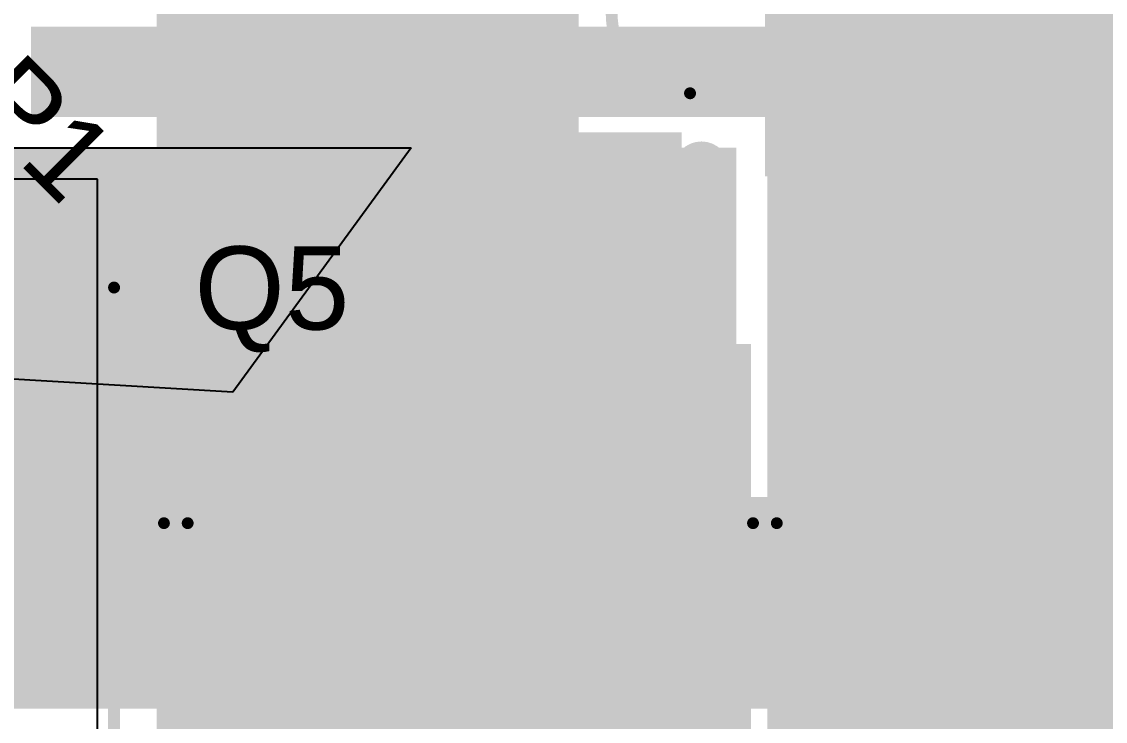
# Model space of a CAD drawing. Header units: millimetres. Extents: x -35.7 to 35.7, y -3.2 to 68.2.
# Drawn here: x -0.53 to 11.06, y 42.48 to 49.96 of the extents above; entities that cross this region are included whole.
import ezdxf

# ---------------------------------------------------------------- set-up
doc = ezdxf.new("R2010")
doc.units = ezdxf.units.MM
for name, color, linetype in [('BottomLayer', 5, 'Continuous'), ('BottomPaste', 16, 'Continuous'), ('BottomSolder', 6, 'Continuous'), ('MultiLayer', 9, 'Continuous'), ('PadHoleLayer', 156, 'Continuous'), ('TopLayer', 1, 'Continuous'), ('TopOverlay', 2, 'Continuous'), ('TopPaste', 8, 'Continuous'), ('TopSolder', 216, 'Continuous'), ('ViaHoleLayer', 16, 'Continuous')]:
    doc.layers.add(name, color=color, linetype=linetype)
doc.styles.add('Arial', font='', dxfattribs={"height": 0.2})
doc.styles.get('Arial').set_extended_font_data('Arial')

# ---------------------------------------------------------------- blocks, each defined once
blk = doc.blocks.new('DPAK_1')
at = {"layer": 'TopLayer'}
for points in [[(-2.9, 0.49), (-2.9, 6.69), (2.9, 6.69), (2.9, 0.49)], [(-3.085, -5.09), (-3.085, -2.09), (-1.485, -2.09), (-1.485, -5.09)], [(1.485, -5.09), (1.485, -2.09), (3.085, -2.09), (3.085, -5.09)]]:
    blk.add_hatch(color=1, dxfattribs=at).paths.add_polyline_path(points)
at = {"layer": 'TopPaste'}
for points in [[(-2.9, 0.49), (-2.9, 6.69), (2.9, 6.69), (2.9, 0.49)], [(-3.085, -5.09), (-3.085, -2.09), (-1.485, -2.09), (-1.485, -5.09)], [(1.485, -5.09), (1.485, -2.09), (3.085, -2.09), (3.085, -5.09)]]:
    blk.add_hatch(color=8, dxfattribs=at).paths.add_polyline_path(points)
at = {"layer": 'TopSolder'}
for points in [[(-3.002, 0.388), (-3.002, 6.792), (3.002, 6.792), (3.002, 0.388)], [(-3.187, -5.192), (-3.187, -1.988), (-1.383, -1.988), (-1.383, -5.192)], [(1.383, -5.192), (1.383, -1.988), (3.187, -1.988), (3.187, -5.192)]]:
    blk.add_hatch(color=216, dxfattribs=at).paths.add_polyline_path(points)
at = {"layer": 'TopOverlay', "const_width": 0.127}
for points in [[(-3.277, 4.877), (-3.023, 4.877)], [(-3.277, -1.194), (-3.277, 4.877)], [(3.023, 4.877), (3.277, 4.877)], [(3.277, -1.194), (3.277, 4.877)], [(-3.277, -1.194), (3.277, -1.194)]]:
    blk.add_lwpolyline(points, dxfattribs=at)
at = {"layer": 'TopOverlay'}
for points, const_width in [([(-3.308, 4.877, 1), (-3.245, 4.877, 1)], 0.0635), ([(-3.308, 4.877, 1), (-3.245, 4.877, 1)], 0.0635), ([(-3.054, 4.877, 1), (-2.991, 4.877, 1)], 0.0635), ([(2.991, 4.877, 1), (3.054, 4.877, 1)], 0.0635), ([(3.245, 4.877, 1), (3.308, 4.877, 1)], 0.0635), ([(3.245, 4.877, 1), (3.308, 4.877, 1)], 0.0635), ([(-3.308, -1.194, 1), (-3.245, -1.194, 1)], 0.0635), ([(-3.308, -1.194, 1), (-3.245, -1.194, 1)], 0.0635), ([(3.245, -1.194, 1), (3.308, -1.194, 1)], 0.0635), ([(3.245, -1.194, 1), (3.308, -1.194, 1)], 0.0635), ([(-3.302, -4.623, 1), (-3.607, -4.623, 1)], 0.127), ([(-3.639, -4.623, 1), (-3.575, -4.623, 1)], 0.0635), ([(-3.334, -4.623, 1), (-3.27, -4.623, 1)], 0.0635)]:
    blk.add_lwpolyline(points, format="xyb", close=True, dxfattribs=dict(at, const_width=const_width))
blk = doc.blocks.new('CAP__2917_26')
at = {"layer": 'TopLayer'}
for points in [[(-1.395, 1.285), (1.395, 1.285), (1.395, -1.285), (-1.395, -1.285)], [(5.045, 1.285), (7.835, 1.285), (7.835, -1.285), (5.045, -1.285)]]:
    blk.add_hatch(color=1, dxfattribs=at).paths.add_polyline_path(points)
at = {"layer": 'TopPaste'}
for points in [[(-1.395, 1.285), (1.395, 1.285), (1.395, -1.285), (-1.395, -1.285)], [(5.045, 1.285), (7.835, 1.285), (7.835, -1.285), (5.045, -1.285)]]:
    blk.add_hatch(color=8, dxfattribs=at).paths.add_polyline_path(points)
at = {"layer": 'TopSolder'}
for points in [[(-1.497, 1.387), (1.497, 1.387), (1.497, -1.387), (-1.497, -1.387)], [(4.943, 1.387), (7.937, 1.387), (7.937, -1.387), (4.943, -1.387)]]:
    blk.add_hatch(color=216, dxfattribs=at).paths.add_polyline_path(points)
at = {"layer": 'TopOverlay', "const_width": 0.254}
for points in [[(-1.225, 1.6), (-1.225, 2.337)], [(-0.387, 1.575), (-0.387, 2.311)], [(-0.387, 2.311), (7.03, 2.311)], [(7.03, 1.575), (7.03, 2.311)], [(-1.631, 1.956), (-0.793, 1.956)], [(-0.387, -2.311), (-0.387, -1.575)], [(7.03, -2.311), (7.03, -1.575)], [(-0.387, -2.311), (7.03, -2.311)]]:
    blk.add_lwpolyline(points, dxfattribs=at)
at = {"layer": 'TopOverlay', "const_width": 0.127}
for points in [[(-1.289, 2.337, 1), (-1.162, 2.337, 1)], [(-0.45, 2.311, 1), (-0.323, 2.311, 1)], [(-0.45, 2.311, 1), (-0.323, 2.311, 1)], [(6.966, 2.311, 1), (7.093, 2.311, 1)], [(6.966, 2.311, 1), (7.093, 2.311, 1)], [(-1.695, 1.956, 1), (-1.568, 1.956, 1)], [(-0.857, 1.956, 1), (-0.73, 1.956, 1)], [(-1.289, 1.6, 1), (-1.162, 1.6, 1)], [(-0.45, 1.575, 1), (-0.323, 1.575, 1)], [(6.966, 1.575, 1), (7.093, 1.575, 1)], [(-0.45, -1.575, 1), (-0.323, -1.575, 1)], [(6.966, -1.575, 1), (7.093, -1.575, 1)], [(-0.45, -2.311, 1), (-0.323, -2.311, 1)], [(-0.45, -2.311, 1), (-0.323, -2.311, 1)], [(6.966, -2.311, 1), (7.093, -2.311, 1)], [(6.966, -2.311, 1), (7.093, -2.311, 1)]]:
    blk.add_lwpolyline(points, format="xyb", close=True, dxfattribs=at)
blk = doc.blocks.new('AO4882_MS_B_56')
at = {"layer": 'BottomLayer'}
for points in [[(-3.7, 2.205), (-1.5, 2.205), (-1.5, 1.605), (-3.7, 1.605)], [(1.5, 2.205), (3.7, 2.205), (3.7, 1.605), (1.5, 1.605)], [(-3.7, 0.935), (-1.5, 0.935), (-1.5, 0.335), (-3.7, 0.335)], [(1.5, 0.935), (3.7, 0.935), (3.7, 0.335), (1.5, 0.335)], [(-3.7, -0.335), (-1.5, -0.335), (-1.5, -0.935), (-3.7, -0.935)], [(1.5, -0.335), (3.7, -0.335), (3.7, -0.935), (1.5, -0.935)], [(-3.7, -1.605), (-1.5, -1.605), (-1.5, -2.205), (-3.7, -2.205)], [(1.5, -1.605), (3.7, -1.605), (3.7, -2.205), (1.5, -2.205)]]:
    blk.add_hatch(color=5, dxfattribs=at).paths.add_polyline_path(points)
at = {"layer": 'BottomPaste'}
for points in [[(-3.7, 2.205), (-1.5, 2.205), (-1.5, 1.605), (-3.7, 1.605)], [(1.5, 2.205), (3.7, 2.205), (3.7, 1.605), (1.5, 1.605)], [(-3.7, 0.935), (-1.5, 0.935), (-1.5, 0.335), (-3.7, 0.335)], [(1.5, 0.935), (3.7, 0.935), (3.7, 0.335), (1.5, 0.335)], [(-3.7, -0.335), (-1.5, -0.335), (-1.5, -0.935), (-3.7, -0.935)], [(1.5, -0.335), (3.7, -0.335), (3.7, -0.935), (1.5, -0.935)], [(-3.7, -1.605), (-1.5, -1.605), (-1.5, -2.205), (-3.7, -2.205)], [(1.5, -1.605), (3.7, -1.605), (3.7, -2.205), (1.5, -2.205)]]:
    blk.add_hatch(color=16, dxfattribs=at).paths.add_polyline_path(points)
at = {"layer": 'BottomSolder'}
for points in [[(-3.802, 2.307), (-1.398, 2.307), (-1.398, 1.503), (-3.802, 1.503)], [(1.398, 2.307), (3.802, 2.307), (3.802, 1.503), (1.398, 1.503)], [(-3.802, 1.037), (-1.398, 1.037), (-1.398, 0.233), (-3.802, 0.233)], [(1.398, 1.037), (3.802, 1.037), (3.802, 0.233), (1.398, 0.233)], [(-3.802, -0.233), (-1.398, -0.233), (-1.398, -1.037), (-3.802, -1.037)], [(1.398, -0.233), (3.802, -0.233), (3.802, -1.037), (1.398, -1.037)], [(-3.802, -1.503), (-1.398, -1.503), (-1.398, -2.307), (-3.802, -2.307)], [(1.398, -1.503), (3.802, -1.503), (3.802, -2.307), (1.398, -2.307)]]:
    blk.add_hatch(color=6, dxfattribs=at).paths.add_polyline_path(points)
blk = doc.blocks.new('CAP__2917_B_122')
at = {"layer": 'BottomLayer'}
for points in [[(-1.395, 1.285), (1.395, 1.285), (1.395, -1.285), (-1.395, -1.285)], [(5.045, 1.285), (7.835, 1.285), (7.835, -1.285), (5.045, -1.285)]]:
    blk.add_hatch(color=5, dxfattribs=at).paths.add_polyline_path(points)
at = {"layer": 'BottomPaste'}
for points in [[(-1.395, 1.285), (1.395, 1.285), (1.395, -1.285), (-1.395, -1.285)], [(5.045, 1.285), (7.835, 1.285), (7.835, -1.285), (5.045, -1.285)]]:
    blk.add_hatch(color=16, dxfattribs=at).paths.add_polyline_path(points)
at = {"layer": 'BottomSolder'}
for points in [[(-1.497, 1.387), (1.497, 1.387), (1.497, -1.387), (-1.497, -1.387)], [(4.943, 1.387), (7.937, 1.387), (7.937, -1.387), (4.943, -1.387)]]:
    blk.add_hatch(color=6, dxfattribs=at).paths.add_polyline_path(points)
blk = doc.blocks.new('SLF12575T_221M1R3_PF_137')
at = {"layer": 'TopOverlay', "const_width": 0.127}
blk.add_lwpolyline([(5.512, 6.325), (-4.775, 6.325)], dxfattribs=at)
at = {"layer": 'TopOverlay', "const_width": 0.0635}
blk.add_lwpolyline([(5.48, 6.325, 1), (5.544, 6.325, 1)], format="xyb", close=True, dxfattribs=at)
blk.add_lwpolyline([(5.48, 6.325, 1), (5.544, 6.325, 1)], format="xyb", close=True, dxfattribs=at)
at = {"layer": 'TopOverlay', "const_width": 0.127}
blk.add_lwpolyline([(5.512, 6.325, -0.414214), (6.35, 5.461)], format="xyb", dxfattribs=at)
blk = doc.blocks.new('2158_138')
at = {"layer": 'BottomLayer'}
h = blk.add_hatch(color=5, dxfattribs=at)
edge = h.paths.add_edge_path()
edge.add_arc((-3.6, 0), 2.9, 0, 360)
h = blk.add_hatch(color=5, dxfattribs=at)
edge = h.paths.add_edge_path()
edge.add_arc((3.6, 0), 2.9, 0, 360)
at = {"layer": 'BottomSolder'}
h = blk.add_hatch(color=6, dxfattribs=at)
edge = h.paths.add_edge_path()
edge.add_arc((-3.6, 0), 3.002, 0, 360)
h = blk.add_hatch(color=6, dxfattribs=at)
edge = h.paths.add_edge_path()
edge.add_arc((3.6, 0), 3.002, 0, 360)
at = {"layer": 'MultiLayer'}
h = blk.add_hatch(color=9, dxfattribs=at)
edge = h.paths.add_edge_path()
edge.add_arc((-3.6, 0), 2.9, 0, 360)
h = blk.add_hatch(color=9, dxfattribs=at)
edge = h.paths.add_edge_path()
edge.add_arc((3.6, 0), 2.9, 0, 360)
at = {"layer": 'PadHoleLayer'}
h = blk.add_hatch(color=156, dxfattribs=at)
edge = h.paths.add_edge_path()
edge.add_arc((-3.6, 0), 2.3, 0, 360)
h = blk.add_hatch(color=156, dxfattribs=at)
edge = h.paths.add_edge_path()
edge.add_arc((3.6, 0), 2.3, 0, 360)
at = {"layer": 'TopLayer'}
h = blk.add_hatch(color=1, dxfattribs=at)
edge = h.paths.add_edge_path()
edge.add_arc((-3.6, 0), 2.9, 0, 360)
h = blk.add_hatch(color=1, dxfattribs=at)
edge = h.paths.add_edge_path()
edge.add_arc((3.6, 0), 2.9, 0, 360)
at = {"layer": 'TopSolder'}
h = blk.add_hatch(color=216, dxfattribs=at)
edge = h.paths.add_edge_path()
edge.add_arc((-3.6, 0), 3.002, 0, 360)
h = blk.add_hatch(color=216, dxfattribs=at)
edge = h.paths.add_edge_path()
edge.add_arc((3.6, 0), 3.002, 0, 360)
at = {"layer": 'TopOverlay', "const_width": 0.127}
for points in [[(-6.756, 2.769), (-5.334, 4.191)], [(7.899, 4.191), (-5.334, 4.191)], [(7.899, -4.064), (7.899, 4.191)], [(-8.077, 1.448), (-6.756, 2.769)], [(-8.077, -1.321), (-8.077, 1.448)], [(7.188, -0.446), (7.188, 0.596)], [(-6.657, 0.076), (-7.698, 0.076)], [(7.698, 0.076), (6.657, 0.076)], [(-6.756, -2.642), (-8.077, -1.321)], [(-5.334, -4.064), (-6.756, -2.642)], [(7.899, -4.064), (-5.334, -4.064)]]:
    blk.add_lwpolyline(points, dxfattribs=at)
at = {"layer": 'TopOverlay', "const_width": 0.0635}
for points in [[(-5.366, 4.191, 1), (-5.302, 4.191, 1)], [(-5.366, 4.191, 1), (-5.302, 4.191, 1)], [(7.868, 4.191, 1), (7.931, 4.191, 1)], [(7.868, 4.191, 1), (7.931, 4.191, 1)], [(-6.788, 2.769, 1), (-6.725, 2.769, 1)], [(-6.788, 2.769, 1), (-6.725, 2.769, 1)], [(-8.109, 1.448, 1), (-8.045, 1.448, 1)], [(-8.109, 1.448, 1), (-8.045, 1.448, 1)], [(7.156, 0.596, 1), (7.22, 0.596, 1)], [(-7.73, 0.076, 1), (-7.666, 0.076, 1)], [(-6.689, 0.076, 1), (-6.625, 0.076, 1)], [(6.625, 0.076, 1), (6.689, 0.076, 1)], [(7.666, 0.076, 1), (7.73, 0.076, 1)], [(7.156, -0.446, 1), (7.22, -0.446, 1)], [(-8.109, -1.321, 1), (-8.045, -1.321, 1)], [(-8.109, -1.321, 1), (-8.045, -1.321, 1)], [(-6.788, -2.642, 1), (-6.725, -2.642, 1)], [(-6.788, -2.642, 1), (-6.725, -2.642, 1)], [(-5.366, -4.064, 1), (-5.302, -4.064, 1)], [(-5.366, -4.064, 1), (-5.302, -4.064, 1)], [(7.868, -4.064, 1), (7.931, -4.064, 1)], [(7.868, -4.064, 1), (7.931, -4.064, 1)]]:
    blk.add_lwpolyline(points, format="xyb", close=True, dxfattribs=at)

msp = doc.modelspace()

# ---------------------------------------------------------------- hatches: boundary and pattern name
at = {"layer": 'BottomLayer'}
for points in [[(-0.432, 48.946), (11.894, 48.946), (11.894, 49.911), (-0.432, 49.911)], [(7.645, 45.237), (13.36, 45.237), (13.36, 49.708), (7.645, 49.708)], [(-6.202, 45.314), (7.112, 45.314), (7.112, 48.616), (-6.202, 48.616)], [(-1.089, 45.314), (4.521, 45.314), (4.521, 47.904), (-1.089, 47.904)], [(2.134, 42.621), (2.134, 45.517), (-1.334, 45.517), (-1.334, 42.621)], [(2.718, 42.621), (24.613, 42.621), (24.613, 44.882), (2.718, 44.882)]]:
    msp.add_hatch(color=5, dxfattribs=at).paths.add_polyline_path(points)
h = msp.add_hatch(color=5, dxfattribs=at)
edge = h.paths.add_edge_path()
edge.add_arc((0.051, 49.428), 0.3, 0, 360)
h = msp.add_hatch(color=5, dxfattribs=at)
edge = h.paths.add_edge_path()
edge.add_arc((6.02, 48.384), 0.3, 0, 360)
h = msp.add_hatch(color=5, dxfattribs=at)
edge = h.paths.add_edge_path()
edge.add_arc((6.738, 48.384), 0.3, 0, 360)
h = msp.add_hatch(color=5, dxfattribs=at)
edge = h.paths.add_edge_path()
edge.add_arc((6.02, 47.7), 0.3, 0, 360)
h = msp.add_hatch(color=5, dxfattribs=at)
edge = h.paths.add_edge_path()
edge.add_arc((6.738, 47.7), 0.3, 0, 360)
h = msp.add_hatch(color=5, dxfattribs=at)
edge = h.paths.add_edge_path()
edge.add_arc((9.423, 47.701), 0.3, 0, 360)
h = msp.add_hatch(color=5, dxfattribs=at)
edge = h.paths.add_edge_path()
edge.add_arc((10.072, 47.708), 0.3, 0, 360)
h = msp.add_hatch(color=5, dxfattribs=at)
edge = h.paths.add_edge_path()
edge.add_arc((10.739, 47.701), 0.3, 0, 360)
h = msp.add_hatch(color=5, dxfattribs=at)
edge = h.paths.add_edge_path()
edge.add_arc((6.02, 47.017), 0.3, 0, 360)
h = msp.add_hatch(color=5, dxfattribs=at)
edge = h.paths.add_edge_path()
edge.add_arc((6.738, 47.017), 0.3, 0, 360)
h = msp.add_hatch(color=5, dxfattribs=at)
edge = h.paths.add_edge_path()
edge.add_arc((9.423, 46.863), 0.3, 0, 360)
h = msp.add_hatch(color=5, dxfattribs=at)
edge = h.paths.add_edge_path()
edge.add_arc((10.097, 46.87), 0.3, 0, 360)
h = msp.add_hatch(color=5, dxfattribs=at)
edge = h.paths.add_edge_path()
edge.add_arc((10.739, 46.863), 0.3, 0, 360)
h = msp.add_hatch(color=5, dxfattribs=at)
edge = h.paths.add_edge_path()
edge.add_arc((9.423, 46.025), 0.3, 0, 360)
h = msp.add_hatch(color=5, dxfattribs=at)
edge = h.paths.add_edge_path()
edge.add_arc((10.097, 46.032), 0.3, 0, 360)
h = msp.add_hatch(color=5, dxfattribs=at)
edge = h.paths.add_edge_path()
edge.add_arc((10.739, 46.025), 0.3, 0, 360)
h = msp.add_hatch(color=5, dxfattribs=at)
edge = h.paths.add_edge_path()
edge.add_arc((3.208, 44.461), 0.3, 0, 360)
h = msp.add_hatch(color=5, dxfattribs=at)
edge = h.paths.add_edge_path()
edge.add_arc((3.912, 44.461), 0.3, 0, 360)
h = msp.add_hatch(color=5, dxfattribs=at)
edge = h.paths.add_edge_path()
edge.add_arc((4.623, 44.461), 0.3, 0, 360)
h = msp.add_hatch(color=5, dxfattribs=at)
edge = h.paths.add_edge_path()
edge.add_arc((5.327, 44.461), 0.3, 0, 360)
h = msp.add_hatch(color=5, dxfattribs=at)
edge = h.paths.add_edge_path()
edge.add_arc((6.038, 44.461), 0.3, 0, 360)
h = msp.add_hatch(color=5, dxfattribs=at)
edge = h.paths.add_edge_path()
edge.add_arc((6.742, 44.461), 0.3, 0, 360)
h = msp.add_hatch(color=5, dxfattribs=at)
edge = h.paths.add_edge_path()
edge.add_arc((3.208, 43.777), 0.3, 0, 360)
h = msp.add_hatch(color=5, dxfattribs=at)
edge = h.paths.add_edge_path()
edge.add_arc((3.912, 43.777), 0.3, 0, 360)
h = msp.add_hatch(color=5, dxfattribs=at)
edge = h.paths.add_edge_path()
edge.add_arc((4.623, 43.777), 0.3, 0, 360)
h = msp.add_hatch(color=5, dxfattribs=at)
edge = h.paths.add_edge_path()
edge.add_arc((5.327, 43.777), 0.3, 0, 360)
h = msp.add_hatch(color=5, dxfattribs=at)
edge = h.paths.add_edge_path()
edge.add_arc((6.038, 43.777), 0.3, 0, 360)
h = msp.add_hatch(color=5, dxfattribs=at)
edge = h.paths.add_edge_path()
edge.add_arc((6.742, 43.777), 0.3, 0, 360)
h = msp.add_hatch(color=5, dxfattribs=at)
edge = h.paths.add_edge_path()
edge.add_arc((3.208, 43.094), 0.3, 0, 360)
h = msp.add_hatch(color=5, dxfattribs=at)
edge = h.paths.add_edge_path()
edge.add_arc((3.912, 43.094), 0.3, 0, 360)
h = msp.add_hatch(color=5, dxfattribs=at)
edge = h.paths.add_edge_path()
edge.add_arc((4.623, 43.094), 0.3, 0, 360)
h = msp.add_hatch(color=5, dxfattribs=at)
edge = h.paths.add_edge_path()
edge.add_arc((5.327, 43.094), 0.3, 0, 360)
h = msp.add_hatch(color=5, dxfattribs=at)
edge = h.paths.add_edge_path()
edge.add_arc((6.038, 43.094), 0.3, 0, 360)
h = msp.add_hatch(color=5, dxfattribs=at)
edge = h.paths.add_edge_path()
edge.add_arc((6.742, 43.094), 0.3, 0, 360)
at = {"layer": 'BottomSolder'}
h = msp.add_hatch(color=6, dxfattribs=at)
edge = h.paths.add_edge_path()
edge.add_arc((0.051, 49.428), 0.15, 0, 360)
h = msp.add_hatch(color=6, dxfattribs=at)
edge = h.paths.add_edge_path()
edge.add_arc((6.02, 48.384), 0.15, 0, 360)
h = msp.add_hatch(color=6, dxfattribs=at)
edge = h.paths.add_edge_path()
edge.add_arc((6.738, 48.384), 0.15, 0, 360)
h = msp.add_hatch(color=6, dxfattribs=at)
edge = h.paths.add_edge_path()
edge.add_arc((10.072, 47.708), 0.15, 0, 360)
h = msp.add_hatch(color=6, dxfattribs=at)
edge = h.paths.add_edge_path()
edge.add_arc((6.02, 47.7), 0.15, 0, 360)
h = msp.add_hatch(color=6, dxfattribs=at)
edge = h.paths.add_edge_path()
edge.add_arc((6.738, 47.7), 0.15, 0, 360)
h = msp.add_hatch(color=6, dxfattribs=at)
edge = h.paths.add_edge_path()
edge.add_arc((9.423, 47.701), 0.15, 0, 360)
h = msp.add_hatch(color=6, dxfattribs=at)
edge = h.paths.add_edge_path()
edge.add_arc((10.739, 47.701), 0.15, 0, 360)
h = msp.add_hatch(color=6, dxfattribs=at)
edge = h.paths.add_edge_path()
edge.add_arc((6.02, 47.017), 0.15, 0, 360)
h = msp.add_hatch(color=6, dxfattribs=at)
edge = h.paths.add_edge_path()
edge.add_arc((6.738, 47.017), 0.15, 0, 360)
h = msp.add_hatch(color=6, dxfattribs=at)
edge = h.paths.add_edge_path()
edge.add_arc((9.423, 46.863), 0.15, 0, 360)
h = msp.add_hatch(color=6, dxfattribs=at)
edge = h.paths.add_edge_path()
edge.add_arc((10.097, 46.87), 0.15, 0, 360)
h = msp.add_hatch(color=6, dxfattribs=at)
edge = h.paths.add_edge_path()
edge.add_arc((10.739, 46.863), 0.15, 0, 360)
h = msp.add_hatch(color=6, dxfattribs=at)
edge = h.paths.add_edge_path()
edge.add_arc((9.423, 46.025), 0.15, 0, 360)
h = msp.add_hatch(color=6, dxfattribs=at)
edge = h.paths.add_edge_path()
edge.add_arc((10.097, 46.032), 0.15, 0, 360)
h = msp.add_hatch(color=6, dxfattribs=at)
edge = h.paths.add_edge_path()
edge.add_arc((10.739, 46.025), 0.15, 0, 360)
h = msp.add_hatch(color=6, dxfattribs=at)
edge = h.paths.add_edge_path()
edge.add_arc((3.208, 44.461), 0.15, 0, 360)
h = msp.add_hatch(color=6, dxfattribs=at)
edge = h.paths.add_edge_path()
edge.add_arc((3.912, 44.461), 0.15, 0, 360)
h = msp.add_hatch(color=6, dxfattribs=at)
edge = h.paths.add_edge_path()
edge.add_arc((4.623, 44.461), 0.15, 0, 360)
h = msp.add_hatch(color=6, dxfattribs=at)
edge = h.paths.add_edge_path()
edge.add_arc((5.327, 44.461), 0.15, 0, 360)
h = msp.add_hatch(color=6, dxfattribs=at)
edge = h.paths.add_edge_path()
edge.add_arc((6.038, 44.461), 0.15, 0, 360)
h = msp.add_hatch(color=6, dxfattribs=at)
edge = h.paths.add_edge_path()
edge.add_arc((6.742, 44.461), 0.15, 0, 360)
h = msp.add_hatch(color=6, dxfattribs=at)
edge = h.paths.add_edge_path()
edge.add_arc((3.208, 43.777), 0.15, 0, 360)
h = msp.add_hatch(color=6, dxfattribs=at)
edge = h.paths.add_edge_path()
edge.add_arc((3.912, 43.777), 0.15, 0, 360)
h = msp.add_hatch(color=6, dxfattribs=at)
edge = h.paths.add_edge_path()
edge.add_arc((4.623, 43.777), 0.15, 0, 360)
h = msp.add_hatch(color=6, dxfattribs=at)
edge = h.paths.add_edge_path()
edge.add_arc((5.327, 43.777), 0.15, 0, 360)
h = msp.add_hatch(color=6, dxfattribs=at)
edge = h.paths.add_edge_path()
edge.add_arc((6.038, 43.777), 0.15, 0, 360)
h = msp.add_hatch(color=6, dxfattribs=at)
edge = h.paths.add_edge_path()
edge.add_arc((6.742, 43.777), 0.15, 0, 360)
h = msp.add_hatch(color=6, dxfattribs=at)
edge = h.paths.add_edge_path()
edge.add_arc((3.208, 43.094), 0.15, 0, 360)
h = msp.add_hatch(color=6, dxfattribs=at)
edge = h.paths.add_edge_path()
edge.add_arc((3.912, 43.094), 0.15, 0, 360)
h = msp.add_hatch(color=6, dxfattribs=at)
edge = h.paths.add_edge_path()
edge.add_arc((4.623, 43.094), 0.15, 0, 360)
h = msp.add_hatch(color=6, dxfattribs=at)
edge = h.paths.add_edge_path()
edge.add_arc((5.327, 43.094), 0.15, 0, 360)
h = msp.add_hatch(color=6, dxfattribs=at)
edge = h.paths.add_edge_path()
edge.add_arc((6.038, 43.094), 0.15, 0, 360)
h = msp.add_hatch(color=6, dxfattribs=at)
edge = h.paths.add_edge_path()
edge.add_arc((6.742, 43.094), 0.15, 0, 360)
at = {"layer": 'TopLayer'}
for points in [[(8.839, 42.266), (8.839, 56.478), (7.442, 56.478), (7.442, 42.266)], [(4.639, 38.721), (4.639, 53.416), (0.914, 53.416), (0.914, 38.721)], [(7.417, 51.943), (7.417, 48.311), (15.748, 48.311), (15.748, 51.943)], [(5.425, 45.39), (5.425, 51.74), (1.25, 51.74), (1.25, 45.39)], [(9.093, 45.618), (11.735, 45.618), (11.735, 48.108), (9.093, 48.108)], [(10.998, 46.787), (24.46, 46.787), (24.46, 48.108), (10.998, 48.108)], [(11.566, 42.266), (11.566, 45.339), (7.442, 45.339), (7.442, 42.266)], [(2.108, 41.58), (4.597, 41.58), (4.597, 44.882), (2.108, 44.882)]]:
    msp.add_hatch(color=1, dxfattribs=at).paths.add_polyline_path(points)
h = msp.add_hatch(color=1, dxfattribs=at)
edge = h.paths.add_edge_path()
edge.add_arc((0.051, 49.428), 0.3, 0, 360)
h = msp.add_hatch(color=1, dxfattribs=at)
edge = h.paths.add_edge_path()
edge.add_arc((6.02, 48.384), 0.3, 0, 360)
h = msp.add_hatch(color=1, dxfattribs=at)
edge = h.paths.add_edge_path()
edge.add_arc((6.738, 48.384), 0.3, 0, 360)
h = msp.add_hatch(color=1, dxfattribs=at)
edge = h.paths.add_edge_path()
edge.add_arc((6.02, 47.7), 0.3, 0, 360)
h = msp.add_hatch(color=1, dxfattribs=at)
edge = h.paths.add_edge_path()
edge.add_arc((6.738, 47.7), 0.3, 0, 360)
h = msp.add_hatch(color=1, dxfattribs=at)
edge = h.paths.add_edge_path()
edge.add_arc((9.423, 47.701), 0.3, 0, 360)
h = msp.add_hatch(color=1, dxfattribs=at)
edge = h.paths.add_edge_path()
edge.add_arc((10.072, 47.708), 0.3, 0, 360)
h = msp.add_hatch(color=1, dxfattribs=at)
edge = h.paths.add_edge_path()
edge.add_arc((10.739, 47.701), 0.3, 0, 360)
h = msp.add_hatch(color=1, dxfattribs=at)
edge = h.paths.add_edge_path()
edge.add_arc((6.02, 47.017), 0.3, 0, 360)
h = msp.add_hatch(color=1, dxfattribs=at)
edge = h.paths.add_edge_path()
edge.add_arc((6.738, 47.017), 0.3, 0, 360)
h = msp.add_hatch(color=1, dxfattribs=at)
edge = h.paths.add_edge_path()
edge.add_arc((9.423, 46.863), 0.3, 0, 360)
h = msp.add_hatch(color=1, dxfattribs=at)
edge = h.paths.add_edge_path()
edge.add_arc((10.097, 46.87), 0.3, 0, 360)
h = msp.add_hatch(color=1, dxfattribs=at)
edge = h.paths.add_edge_path()
edge.add_arc((10.739, 46.863), 0.3, 0, 360)
h = msp.add_hatch(color=1, dxfattribs=at)
edge = h.paths.add_edge_path()
edge.add_arc((9.423, 46.025), 0.3, 0, 360)
h = msp.add_hatch(color=1, dxfattribs=at)
edge = h.paths.add_edge_path()
edge.add_arc((10.097, 46.032), 0.3, 0, 360)
h = msp.add_hatch(color=1, dxfattribs=at)
edge = h.paths.add_edge_path()
edge.add_arc((10.739, 46.025), 0.3, 0, 360)
h = msp.add_hatch(color=1, dxfattribs=at)
edge = h.paths.add_edge_path()
edge.add_arc((3.208, 44.461), 0.3, 0, 360)
h = msp.add_hatch(color=1, dxfattribs=at)
edge = h.paths.add_edge_path()
edge.add_arc((3.912, 44.461), 0.3, 0, 360)
h = msp.add_hatch(color=1, dxfattribs=at)
edge = h.paths.add_edge_path()
edge.add_arc((4.623, 44.461), 0.3, 0, 360)
h = msp.add_hatch(color=1, dxfattribs=at)
edge = h.paths.add_edge_path()
edge.add_arc((5.327, 44.461), 0.3, 0, 360)
h = msp.add_hatch(color=1, dxfattribs=at)
edge = h.paths.add_edge_path()
edge.add_arc((6.038, 44.461), 0.3, 0, 360)
h = msp.add_hatch(color=1, dxfattribs=at)
edge = h.paths.add_edge_path()
edge.add_arc((6.742, 44.461), 0.3, 0, 360)
h = msp.add_hatch(color=1, dxfattribs=at)
edge = h.paths.add_edge_path()
edge.add_arc((3.208, 43.777), 0.3, 0, 360)
h = msp.add_hatch(color=1, dxfattribs=at)
edge = h.paths.add_edge_path()
edge.add_arc((3.912, 43.777), 0.3, 0, 360)
h = msp.add_hatch(color=1, dxfattribs=at)
edge = h.paths.add_edge_path()
edge.add_arc((4.623, 43.777), 0.3, 0, 360)
h = msp.add_hatch(color=1, dxfattribs=at)
edge = h.paths.add_edge_path()
edge.add_arc((5.327, 43.777), 0.3, 0, 360)
h = msp.add_hatch(color=1, dxfattribs=at)
edge = h.paths.add_edge_path()
edge.add_arc((6.038, 43.777), 0.3, 0, 360)
h = msp.add_hatch(color=1, dxfattribs=at)
edge = h.paths.add_edge_path()
edge.add_arc((6.742, 43.777), 0.3, 0, 360)
h = msp.add_hatch(color=1, dxfattribs=at)
edge = h.paths.add_edge_path()
edge.add_arc((3.208, 43.094), 0.3, 0, 360)
h = msp.add_hatch(color=1, dxfattribs=at)
edge = h.paths.add_edge_path()
edge.add_arc((3.912, 43.094), 0.3, 0, 360)
h = msp.add_hatch(color=1, dxfattribs=at)
edge = h.paths.add_edge_path()
edge.add_arc((4.623, 43.094), 0.3, 0, 360)
h = msp.add_hatch(color=1, dxfattribs=at)
edge = h.paths.add_edge_path()
edge.add_arc((5.327, 43.094), 0.3, 0, 360)
h = msp.add_hatch(color=1, dxfattribs=at)
edge = h.paths.add_edge_path()
edge.add_arc((6.038, 43.094), 0.3, 0, 360)
h = msp.add_hatch(color=1, dxfattribs=at)
edge = h.paths.add_edge_path()
edge.add_arc((6.742, 43.094), 0.3, 0, 360)
at = {"layer": 'TopSolder'}
h = msp.add_hatch(color=216, dxfattribs=at)
edge = h.paths.add_edge_path()
edge.add_arc((0.051, 49.428), 0.15, 0, 360)
h = msp.add_hatch(color=216, dxfattribs=at)
edge = h.paths.add_edge_path()
edge.add_arc((6.02, 48.384), 0.15, 0, 360)
h = msp.add_hatch(color=216, dxfattribs=at)
edge = h.paths.add_edge_path()
edge.add_arc((6.738, 48.384), 0.15, 0, 360)
h = msp.add_hatch(color=216, dxfattribs=at)
edge = h.paths.add_edge_path()
edge.add_arc((10.072, 47.708), 0.15, 0, 360)
h = msp.add_hatch(color=216, dxfattribs=at)
edge = h.paths.add_edge_path()
edge.add_arc((6.02, 47.7), 0.15, 0, 360)
h = msp.add_hatch(color=216, dxfattribs=at)
edge = h.paths.add_edge_path()
edge.add_arc((6.738, 47.7), 0.15, 0, 360)
h = msp.add_hatch(color=216, dxfattribs=at)
edge = h.paths.add_edge_path()
edge.add_arc((9.423, 47.701), 0.15, 0, 360)
h = msp.add_hatch(color=216, dxfattribs=at)
edge = h.paths.add_edge_path()
edge.add_arc((10.739, 47.701), 0.15, 0, 360)
h = msp.add_hatch(color=216, dxfattribs=at)
edge = h.paths.add_edge_path()
edge.add_arc((6.02, 47.017), 0.15, 0, 360)
h = msp.add_hatch(color=216, dxfattribs=at)
edge = h.paths.add_edge_path()
edge.add_arc((6.738, 47.017), 0.15, 0, 360)
h = msp.add_hatch(color=216, dxfattribs=at)
edge = h.paths.add_edge_path()
edge.add_arc((9.423, 46.863), 0.15, 0, 360)
h = msp.add_hatch(color=216, dxfattribs=at)
edge = h.paths.add_edge_path()
edge.add_arc((10.097, 46.87), 0.15, 0, 360)
h = msp.add_hatch(color=216, dxfattribs=at)
edge = h.paths.add_edge_path()
edge.add_arc((10.739, 46.863), 0.15, 0, 360)
h = msp.add_hatch(color=216, dxfattribs=at)
edge = h.paths.add_edge_path()
edge.add_arc((9.423, 46.025), 0.15, 0, 360)
h = msp.add_hatch(color=216, dxfattribs=at)
edge = h.paths.add_edge_path()
edge.add_arc((10.097, 46.032), 0.15, 0, 360)
h = msp.add_hatch(color=216, dxfattribs=at)
edge = h.paths.add_edge_path()
edge.add_arc((10.739, 46.025), 0.15, 0, 360)
h = msp.add_hatch(color=216, dxfattribs=at)
edge = h.paths.add_edge_path()
edge.add_arc((3.208, 44.461), 0.15, 0, 360)
h = msp.add_hatch(color=216, dxfattribs=at)
edge = h.paths.add_edge_path()
edge.add_arc((3.912, 44.461), 0.15, 0, 360)
h = msp.add_hatch(color=216, dxfattribs=at)
edge = h.paths.add_edge_path()
edge.add_arc((4.623, 44.461), 0.15, 0, 360)
h = msp.add_hatch(color=216, dxfattribs=at)
edge = h.paths.add_edge_path()
edge.add_arc((5.327, 44.461), 0.15, 0, 360)
h = msp.add_hatch(color=216, dxfattribs=at)
edge = h.paths.add_edge_path()
edge.add_arc((6.038, 44.461), 0.15, 0, 360)
h = msp.add_hatch(color=216, dxfattribs=at)
edge = h.paths.add_edge_path()
edge.add_arc((6.742, 44.461), 0.15, 0, 360)
h = msp.add_hatch(color=216, dxfattribs=at)
edge = h.paths.add_edge_path()
edge.add_arc((3.208, 43.777), 0.15, 0, 360)
h = msp.add_hatch(color=216, dxfattribs=at)
edge = h.paths.add_edge_path()
edge.add_arc((3.912, 43.777), 0.15, 0, 360)
h = msp.add_hatch(color=216, dxfattribs=at)
edge = h.paths.add_edge_path()
edge.add_arc((4.623, 43.777), 0.15, 0, 360)
h = msp.add_hatch(color=216, dxfattribs=at)
edge = h.paths.add_edge_path()
edge.add_arc((5.327, 43.777), 0.15, 0, 360)
h = msp.add_hatch(color=216, dxfattribs=at)
edge = h.paths.add_edge_path()
edge.add_arc((6.038, 43.777), 0.15, 0, 360)
h = msp.add_hatch(color=216, dxfattribs=at)
edge = h.paths.add_edge_path()
edge.add_arc((6.742, 43.777), 0.15, 0, 360)
h = msp.add_hatch(color=216, dxfattribs=at)
edge = h.paths.add_edge_path()
edge.add_arc((3.208, 43.094), 0.15, 0, 360)
h = msp.add_hatch(color=216, dxfattribs=at)
edge = h.paths.add_edge_path()
edge.add_arc((3.912, 43.094), 0.15, 0, 360)
h = msp.add_hatch(color=216, dxfattribs=at)
edge = h.paths.add_edge_path()
edge.add_arc((4.623, 43.094), 0.15, 0, 360)
h = msp.add_hatch(color=216, dxfattribs=at)
edge = h.paths.add_edge_path()
edge.add_arc((5.327, 43.094), 0.15, 0, 360)
h = msp.add_hatch(color=216, dxfattribs=at)
edge = h.paths.add_edge_path()
edge.add_arc((6.038, 43.094), 0.15, 0, 360)
h = msp.add_hatch(color=216, dxfattribs=at)
edge = h.paths.add_edge_path()
edge.add_arc((6.742, 43.094), 0.15, 0, 360)
at = {"layer": 'ViaHoleLayer'}
h = msp.add_hatch(color=16, dxfattribs=at)
edge = h.paths.add_edge_path()
edge.add_arc((0.051, 49.428), 0.15, 0, 360)
h = msp.add_hatch(color=16, dxfattribs=at)
edge = h.paths.add_edge_path()
edge.add_arc((6.02, 48.384), 0.15, 0, 360)
h = msp.add_hatch(color=16, dxfattribs=at)
edge = h.paths.add_edge_path()
edge.add_arc((6.738, 48.384), 0.15, 0, 360)
h = msp.add_hatch(color=16, dxfattribs=at)
edge = h.paths.add_edge_path()
edge.add_arc((10.072, 47.708), 0.15, 0, 360)
h = msp.add_hatch(color=16, dxfattribs=at)
edge = h.paths.add_edge_path()
edge.add_arc((6.02, 47.7), 0.15, 0, 360)
h = msp.add_hatch(color=16, dxfattribs=at)
edge = h.paths.add_edge_path()
edge.add_arc((6.738, 47.7), 0.15, 0, 360)
h = msp.add_hatch(color=16, dxfattribs=at)
edge = h.paths.add_edge_path()
edge.add_arc((9.423, 47.701), 0.15, 0, 360)
h = msp.add_hatch(color=16, dxfattribs=at)
edge = h.paths.add_edge_path()
edge.add_arc((10.739, 47.701), 0.15, 0, 360)
h = msp.add_hatch(color=16, dxfattribs=at)
edge = h.paths.add_edge_path()
edge.add_arc((6.02, 47.017), 0.15, 0, 360)
h = msp.add_hatch(color=16, dxfattribs=at)
edge = h.paths.add_edge_path()
edge.add_arc((6.738, 47.017), 0.15, 0, 360)
h = msp.add_hatch(color=16, dxfattribs=at)
edge = h.paths.add_edge_path()
edge.add_arc((9.423, 46.863), 0.15, 0, 360)
h = msp.add_hatch(color=16, dxfattribs=at)
edge = h.paths.add_edge_path()
edge.add_arc((10.097, 46.87), 0.15, 0, 360)
h = msp.add_hatch(color=16, dxfattribs=at)
edge = h.paths.add_edge_path()
edge.add_arc((10.739, 46.863), 0.15, 0, 360)
h = msp.add_hatch(color=16, dxfattribs=at)
edge = h.paths.add_edge_path()
edge.add_arc((9.423, 46.025), 0.15, 0, 360)
h = msp.add_hatch(color=16, dxfattribs=at)
edge = h.paths.add_edge_path()
edge.add_arc((10.097, 46.032), 0.15, 0, 360)
h = msp.add_hatch(color=16, dxfattribs=at)
edge = h.paths.add_edge_path()
edge.add_arc((10.739, 46.025), 0.15, 0, 360)
h = msp.add_hatch(color=16, dxfattribs=at)
edge = h.paths.add_edge_path()
edge.add_arc((3.208, 44.461), 0.15, 0, 360)
h = msp.add_hatch(color=16, dxfattribs=at)
edge = h.paths.add_edge_path()
edge.add_arc((3.912, 44.461), 0.15, 0, 360)
h = msp.add_hatch(color=16, dxfattribs=at)
edge = h.paths.add_edge_path()
edge.add_arc((4.623, 44.461), 0.15, 0, 360)
h = msp.add_hatch(color=16, dxfattribs=at)
edge = h.paths.add_edge_path()
edge.add_arc((5.327, 44.461), 0.15, 0, 360)
h = msp.add_hatch(color=16, dxfattribs=at)
edge = h.paths.add_edge_path()
edge.add_arc((6.038, 44.461), 0.15, 0, 360)
h = msp.add_hatch(color=16, dxfattribs=at)
edge = h.paths.add_edge_path()
edge.add_arc((6.742, 44.461), 0.15, 0, 360)
h = msp.add_hatch(color=16, dxfattribs=at)
edge = h.paths.add_edge_path()
edge.add_arc((3.208, 43.777), 0.15, 0, 360)
h = msp.add_hatch(color=16, dxfattribs=at)
edge = h.paths.add_edge_path()
edge.add_arc((3.912, 43.777), 0.15, 0, 360)
h = msp.add_hatch(color=16, dxfattribs=at)
edge = h.paths.add_edge_path()
edge.add_arc((4.623, 43.777), 0.15, 0, 360)
h = msp.add_hatch(color=16, dxfattribs=at)
edge = h.paths.add_edge_path()
edge.add_arc((5.327, 43.777), 0.15, 0, 360)
h = msp.add_hatch(color=16, dxfattribs=at)
edge = h.paths.add_edge_path()
edge.add_arc((6.038, 43.777), 0.15, 0, 360)
h = msp.add_hatch(color=16, dxfattribs=at)
edge = h.paths.add_edge_path()
edge.add_arc((6.742, 43.777), 0.15, 0, 360)
h = msp.add_hatch(color=16, dxfattribs=at)
edge = h.paths.add_edge_path()
edge.add_arc((3.208, 43.094), 0.15, 0, 360)
h = msp.add_hatch(color=16, dxfattribs=at)
edge = h.paths.add_edge_path()
edge.add_arc((3.912, 43.094), 0.15, 0, 360)
h = msp.add_hatch(color=16, dxfattribs=at)
edge = h.paths.add_edge_path()
edge.add_arc((4.623, 43.094), 0.15, 0, 360)
h = msp.add_hatch(color=16, dxfattribs=at)
edge = h.paths.add_edge_path()
edge.add_arc((5.327, 43.094), 0.15, 0, 360)
h = msp.add_hatch(color=16, dxfattribs=at)
edge = h.paths.add_edge_path()
edge.add_arc((6.038, 43.094), 0.15, 0, 360)
h = msp.add_hatch(color=16, dxfattribs=at)
edge = h.paths.add_edge_path()
edge.add_arc((6.742, 43.094), 0.15, 0, 360)

# ---------------------------------------------------------------- linework, layer by layer
at = {"layer": 'BottomLayer'}
for p, q in [((-6.304, 48.616), (3.634, 48.616)), ((3.634, 48.616), (1.727, 46.004)), ((1.727, 46.004), (-8.085, 46.576))]:
    msp.add_line(p, q, dxfattribs=at)
for points, const_width in [([(0.051, 49.428), (2.639, 49.428)], 0.889), ([(4.745, 47.112), (5.029, 47.396)], 0.762)]:
    msp.add_lwpolyline(points, dxfattribs=dict(at, const_width=const_width))
for points, const_width in [([(-0.171, 49.428, 1), (0.273, 49.428, 1)], 0.445), ([(2.416, 49.428, 1), (2.861, 49.428, 1)], 0.445), ([(4.839, 47.396, 1), (5.22, 47.396, 1)], 0.381), ([(4.554, 47.112, 1), (4.935, 47.112, 1)], 0.381)]:
    msp.add_lwpolyline(points, format="xyb", close=True, dxfattribs=dict(at, const_width=const_width))
at = {"layer": 'TopLayer'}
for p, q in [((0.279, 48.282), (-8.077, 48.282)), ((0.279, 42.113), (0.279, 48.282))]:
    msp.add_line(p, q, dxfattribs=at)
at = {"layer": 'TopLayer', "const_width": 1.016}
msp.add_lwpolyline([(11.203, 46.863), (11.203, 47.55)], dxfattribs=at)
at = {"layer": 'TopLayer', "const_width": 0.508}
for points in [[(10.949, 47.55, 1), (11.457, 47.55, 1)], [(10.949, 46.863, 1), (11.457, 46.863, 1)]]:
    msp.add_lwpolyline(points, format="xyb", close=True, dxfattribs=at)

# ---------------------------------------------------------------- block references
for name, p, rotation in [('SLF12575T_221M1R3_PF_137', (12.128, 55.524), 180), ('2158_138', (-3.734, 41.788), 270), ('CAP__2917_B_122', (11.469, 47.396), 180), ('AO4882_MS_B_56', (7.493, 41.173), 90)]:
    msp.add_blockref(name, p, dxfattribs=dict(rotation=rotation))
for name, p in [('DPAK_1', (4.267, 39.726)), ('CAP__2917_26', (10.146, 43.561))]:
    msp.add_blockref(name, p)

# ---------------------------------------------------------------- texts
at = {"layer": 'TopOverlay', "style": 'Arial'}
msp.add_text('P1', height=0.889, rotation=315, dxfattribs=at).set_placement((-1.165, 49.051))
msp.add_text('Q5', height=0.889, dxfattribs=at).set_placement((1.317, 46.673))

doc.saveas('drawing.dxf')
